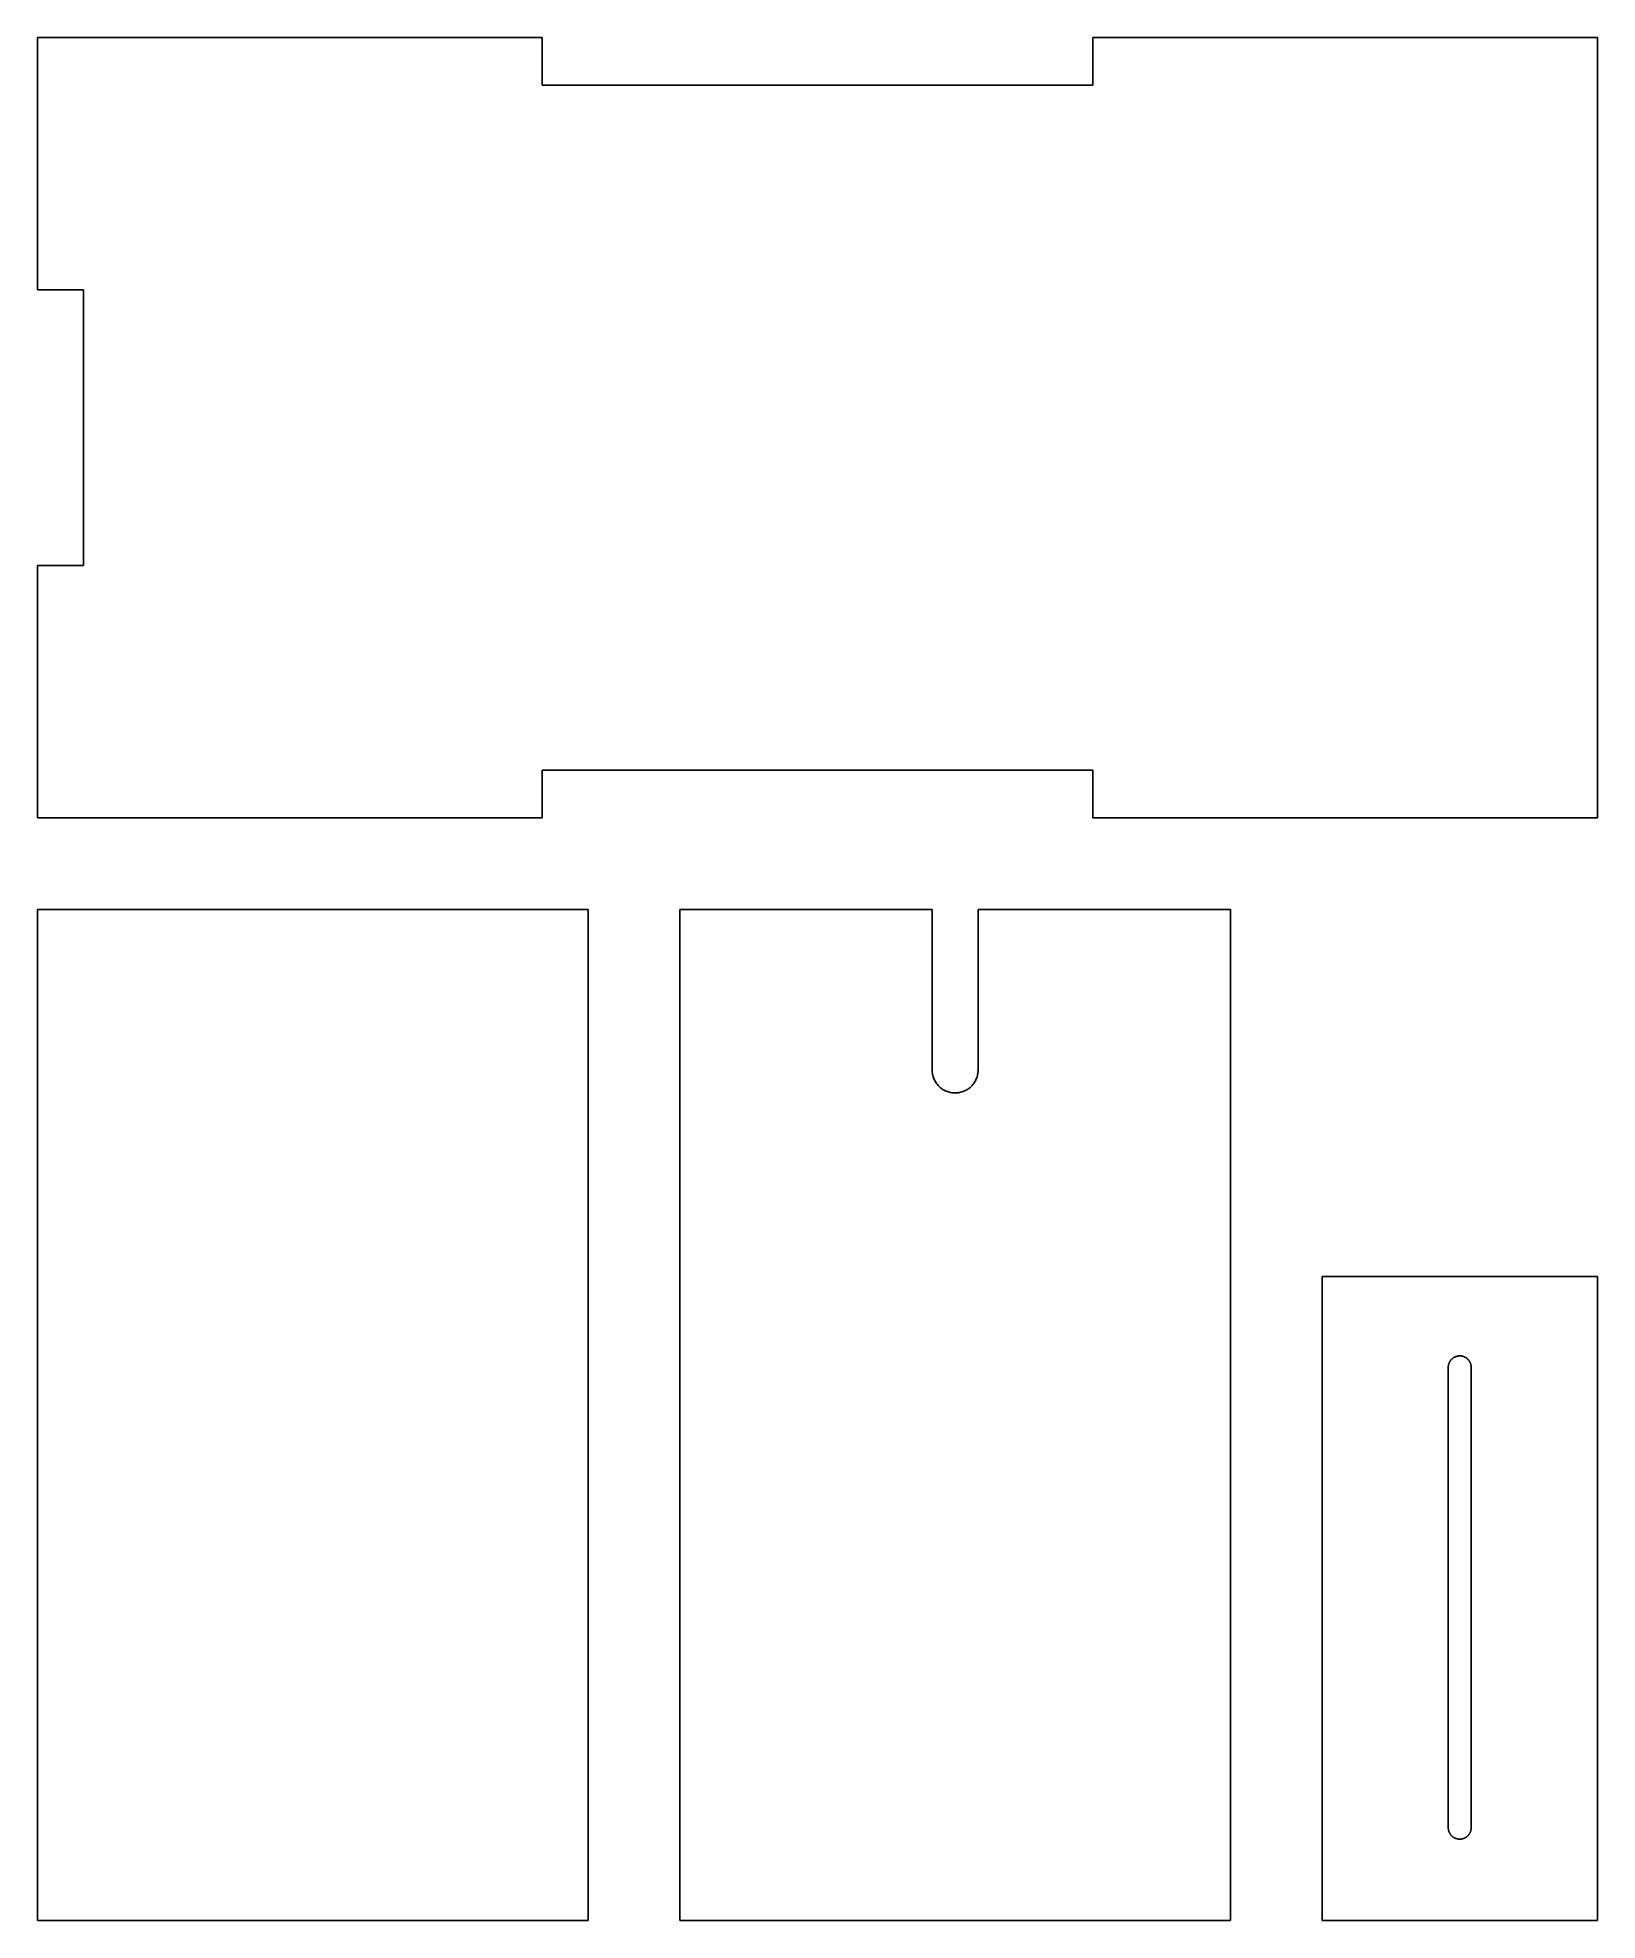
# Model space of a CAD drawing. Header units: metres. Extents: x 0 to 17, y 0 to 20.5.
import ezdxf

# ---------------------------------------------------------------- set-up
doc = ezdxf.new("R2010")
doc.units = ezdxf.units.M

msp = doc.modelspace()

# ---------------------------------------------------------------- linework, layer by layer
for p, q in [((5.499, 20.516), (0, 20.516)), ((0, 20.516), (0, 17.767)), ((5.499, 19.997), (5.499, 20.516)), ((17, 20.516), (11.501, 20.516)), ((11.501, 20.516), (11.501, 19.997)), ((17, 12.016), (17, 20.516)), ((11.501, 19.997), (5.499, 19.997)), ((0, 17.767), (0.497999, 17.767)), ((0.497999, 17.767), (0.497999, 14.765)), ((0.497999, 14.765), (0, 14.765)), ((0, 14.765), (0, 12.016)), ((5.499, 12.016), (5.499, 12.535)), ((5.499, 12.535), (11.501, 12.535)), ((11.501, 12.535), (11.501, 12.016)), ((0, 12.016), (5.499, 12.016)), ((11.501, 12.016), (17, 12.016)), ((6, 11.016), (0, 11.016)), ((0, 11.016), (0, 0)), ((6, 0), (6, 11.016)), ((9.75, 11.016), (7, 11.016)), ((7, 11.016), (7, 0)), ((9.75, 9.266), (9.75, 11.016)), ((13, 11.016), (10.25, 11.016)), ((10.25, 11.016), (10.25, 9.266)), ((13, 0), (13, 11.016)), ((9.7503, 9.25373), (9.75, 9.266)), ((9.7512, 9.2415), (9.7503, 9.25373)), ((9.75271, 9.22932), (9.7512, 9.2415)), ((10.2488, 9.2415), (10.2473, 9.22932)), ((10.2497, 9.25373), (10.2488, 9.2415)), ((10.25, 9.266), (10.2497, 9.25373)), ((9.7548, 9.21723), (9.75271, 9.22932)), ((9.75749, 9.20526), (9.7548, 9.21723)), ((9.76076, 9.19343), (9.75749, 9.20526)), ((9.76461, 9.18178), (9.76076, 9.19343)), ((9.76903, 9.17033), (9.76461, 9.18178)), ((9.774, 9.15911), (9.76903, 9.17033)), ((9.77952, 9.14815), (9.774, 9.15911)), ((9.78557, 9.13748), (9.77952, 9.14815)), ((9.79213, 9.12711), (9.78557, 9.13748)), ((9.7992, 9.11708), (9.79213, 9.12711)), ((9.80675, 9.1074), (9.7992, 9.11708)), ((9.81476, 9.09811), (9.80675, 9.1074)), ((9.82322, 9.08922), (9.81476, 9.09811)), ((9.83211, 9.08076), (9.82322, 9.08922)), ((9.8414, 9.07275), (9.83211, 9.08076)), ((9.85108, 9.0652), (9.8414, 9.07275)), ((9.86111, 9.05813), (9.85108, 9.0652)), ((9.87147, 9.05157), (9.86111, 9.05813)), ((9.88215, 9.04552), (9.87147, 9.05157)), ((9.89311, 9.04), (9.88215, 9.04552)), ((9.90433, 9.03503), (9.89311, 9.04)), ((9.91578, 9.03061), (9.90433, 9.03503)), ((9.92743, 9.02677), (9.91578, 9.03061)), ((10.0842, 9.03061), (10.0726, 9.02677)), ((10.0957, 9.03503), (10.0842, 9.03061)), ((10.1069, 9.04), (10.0957, 9.03503)), ((10.1178, 9.04552), (10.1069, 9.04)), ((10.1285, 9.05157), (10.1178, 9.04552)), ((10.1389, 9.05813), (10.1285, 9.05157)), ((10.1489, 9.0652), (10.1389, 9.05813)), ((10.1586, 9.07275), (10.1489, 9.0652)), ((10.1679, 9.08076), (10.1586, 9.07275)), ((10.1768, 9.08922), (10.1679, 9.08076)), ((10.1852, 9.09811), (10.1768, 9.08922)), ((10.1933, 9.1074), (10.1852, 9.09811)), ((10.2008, 9.11708), (10.1933, 9.1074)), ((10.2079, 9.12711), (10.2008, 9.11708)), ((10.2144, 9.13748), (10.2079, 9.12711)), ((10.2205, 9.14815), (10.2144, 9.13748)), ((10.226, 9.15911), (10.2205, 9.14815)), ((10.231, 9.17033), (10.226, 9.15911)), ((10.2354, 9.18178), (10.231, 9.17033)), ((10.2392, 9.19343), (10.2354, 9.18178)), ((10.2425, 9.20526), (10.2392, 9.19343)), ((10.2452, 9.21723), (10.2425, 9.20526)), ((10.2473, 9.22932), (10.2452, 9.21723)), ((9.93925, 9.02349), (9.92743, 9.02677)), ((9.95123, 9.0208), (9.93925, 9.02349)), ((9.96332, 9.01871), (9.95123, 9.0208)), ((9.9755, 9.0172), (9.96332, 9.01871)), ((9.98773, 9.0163), (9.9755, 9.0172)), ((10, 9.016), (9.98773, 9.0163)), ((10.0123, 9.0163), (10, 9.016)), ((10.0245, 9.0172), (10.0123, 9.0163)), ((10.0367, 9.01871), (10.0245, 9.0172)), ((10.0488, 9.0208), (10.0367, 9.01871)), ((10.0607, 9.02349), (10.0488, 9.0208)), ((10.0726, 9.02677), (10.0607, 9.02349)), ((17, 7.016), (14, 7.016)), ((14, 7.016), (14, 0)), ((17, 0), (17, 7.016)), ((15.375, 6.02907), (15.3751, 6.03213)), ((15.375, 6.026), (15.375, 6.02907)), ((15.375, 1.01), (15.375, 6.026)), ((15.3751, 6.03213), (15.3753, 6.0352)), ((15.3753, 6.0352), (15.3756, 6.03825)), ((15.3756, 6.03825), (15.3759, 6.0413)), ((15.3759, 6.0413), (15.3764, 6.04434)), ((15.3764, 6.04434), (15.3768, 6.04737)), ((15.3768, 6.04737), (15.3774, 6.05039)), ((15.3774, 6.05039), (15.378, 6.05339)), ((15.378, 6.05339), (15.3787, 6.05637)), ((15.3787, 6.05637), (15.3795, 6.05934)), ((15.3795, 6.05934), (15.3804, 6.06229)), ((15.3804, 6.06229), (15.3813, 6.06521)), ((15.3813, 6.06521), (15.3823, 6.06811)), ((15.3823, 6.06811), (15.3834, 6.07099)), ((15.3834, 6.07099), (15.3845, 6.07384)), ((15.3845, 6.07384), (15.3857, 6.07666)), ((15.3857, 6.07666), (15.387, 6.07944)), ((15.387, 6.07944), (15.3883, 6.0822)), ((15.3883, 6.0822), (15.3898, 6.08492)), ((15.3898, 6.08492), (15.3912, 6.08761)), ((15.3912, 6.08761), (15.3928, 6.09026)), ((15.3928, 6.09026), (15.3944, 6.09287)), ((15.3944, 6.09287), (15.3961, 6.09545)), ((15.3961, 6.09545), (15.3978, 6.09798)), ((15.3978, 6.09798), (15.3996, 6.10046)), ((15.3996, 6.10046), (15.4015, 6.1029)), ((15.4015, 6.1029), (15.4034, 6.1053)), ((15.4034, 6.1053), (15.4053, 6.10765)), ((15.4053, 6.10765), (15.4074, 6.10994)), ((15.4074, 6.10994), (15.4095, 6.11219)), ((15.4095, 6.11219), (15.4116, 6.11439)), ((15.4116, 6.11439), (15.4138, 6.11653)), ((15.4138, 6.11653), (15.4161, 6.11862)), ((15.4161, 6.11862), (15.4184, 6.12065)), ((15.4184, 6.12065), (15.4207, 6.12263)), ((15.4207, 6.12263), (15.4231, 6.12454)), ((15.4231, 6.12454), (15.4255, 6.1264)), ((15.4255, 6.1264), (15.428, 6.1282)), ((15.428, 6.1282), (15.4306, 6.12993)), ((15.4306, 6.12993), (15.4331, 6.13161)), ((15.4331, 6.13161), (15.4357, 6.13322)), ((15.4357, 6.13322), (15.4384, 6.13476)), ((15.4384, 6.13476), (15.4411, 6.13624)), ((15.4411, 6.13624), (15.4438, 6.13765)), ((15.4438, 6.13765), (15.4466, 6.139)), ((15.4466, 6.139), (15.4493, 6.14028)), ((15.4493, 6.14028), (15.4522, 6.14148)), ((15.4522, 6.14148), (15.455, 6.14262)), ((15.455, 6.14262), (15.4579, 6.14369)), ((15.4579, 6.14369), (15.4608, 6.14469)), ((15.4608, 6.14469), (15.4637, 6.14562)), ((15.4637, 6.14562), (15.4667, 6.14647)), ((15.4667, 6.14647), (15.4696, 6.14725)), ((15.4696, 6.14725), (15.4726, 6.14796)), ((15.4726, 6.14796), (15.4756, 6.1486)), ((15.4756, 6.1486), (15.4786, 6.14916)), ((15.4786, 6.14916), (15.4817, 6.14965)), ((15.4817, 6.14965), (15.4847, 6.15006)), ((15.4847, 6.15006), (15.4877, 6.1504)), ((15.4877, 6.1504), (15.4908, 6.15066)), ((15.4908, 6.15066), (15.4939, 6.15085)), ((15.4939, 6.15085), (15.4969, 6.15096)), ((15.4969, 6.15096), (15.5, 6.151)), ((15.5, 6.151), (15.5031, 6.15096)), ((15.5031, 6.15096), (15.5061, 6.15085)), ((15.5061, 6.15085), (15.5092, 6.15066)), ((15.5092, 6.15066), (15.5123, 6.1504)), ((15.5123, 6.1504), (15.5153, 6.15006)), ((15.5153, 6.15006), (15.5183, 6.14965)), ((15.5183, 6.14965), (15.5214, 6.14916)), ((15.5214, 6.14916), (15.5244, 6.1486)), ((15.5244, 6.1486), (15.5274, 6.14796)), ((15.5274, 6.14796), (15.5304, 6.14725)), ((15.5304, 6.14725), (15.5333, 6.14647)), ((15.5333, 6.14647), (15.5363, 6.14562)), ((15.5363, 6.14562), (15.5392, 6.14469)), ((15.5392, 6.14469), (15.5421, 6.14369)), ((15.5421, 6.14369), (15.545, 6.14262)), ((15.545, 6.14262), (15.5478, 6.14148)), ((15.5478, 6.14148), (15.5507, 6.14028)), ((15.5507, 6.14028), (15.5534, 6.139)), ((15.5534, 6.139), (15.5562, 6.13765)), ((15.5562, 6.13765), (15.5589, 6.13624)), ((15.5589, 6.13624), (15.5616, 6.13476)), ((15.5616, 6.13476), (15.5643, 6.13322)), ((15.5643, 6.13322), (15.5669, 6.13161)), ((15.5669, 6.13161), (15.5694, 6.12993)), ((15.5694, 6.12993), (15.572, 6.1282)), ((15.572, 6.1282), (15.5745, 6.1264)), ((15.5745, 6.1264), (15.5769, 6.12454)), ((15.5769, 6.12454), (15.5793, 6.12263)), ((15.5793, 6.12263), (15.5816, 6.12065)), ((15.5816, 6.12065), (15.5839, 6.11862)), ((15.5839, 6.11862), (15.5862, 6.11653)), ((15.5862, 6.11653), (15.5884, 6.11439)), ((15.5884, 6.11439), (15.5905, 6.11219)), ((15.5905, 6.11219), (15.5926, 6.10994)), ((15.5926, 6.10994), (15.5947, 6.10765)), ((15.5947, 6.10765), (15.5966, 6.1053)), ((15.5966, 6.1053), (15.5985, 6.1029)), ((15.5985, 6.1029), (15.6004, 6.10046)), ((15.6004, 6.10046), (15.6022, 6.09798)), ((15.6022, 6.09798), (15.6039, 6.09545)), ((15.6039, 6.09545), (15.6056, 6.09287)), ((15.6056, 6.09287), (15.6072, 6.09026)), ((15.6072, 6.09026), (15.6088, 6.08761)), ((15.6088, 6.08761), (15.6102, 6.08492)), ((15.6102, 6.08492), (15.6117, 6.0822)), ((15.6117, 6.0822), (15.613, 6.07944)), ((15.613, 6.07944), (15.6143, 6.07666)), ((15.6143, 6.07666), (15.6155, 6.07384)), ((15.6155, 6.07384), (15.6166, 6.07099)), ((15.6166, 6.07099), (15.6177, 6.06811)), ((15.6177, 6.06811), (15.6187, 6.06521)), ((15.6187, 6.06521), (15.6196, 6.06229)), ((15.6196, 6.06229), (15.6205, 6.05934)), ((15.6205, 6.05934), (15.6213, 6.05637)), ((15.6213, 6.05637), (15.622, 6.05339)), ((15.622, 6.05339), (15.6226, 6.05039)), ((15.6226, 6.05039), (15.6232, 6.04737)), ((15.6232, 6.04737), (15.6236, 6.04434)), ((15.6236, 6.04434), (15.6241, 6.0413)), ((15.6241, 6.0413), (15.6244, 6.03825)), ((15.6244, 6.03825), (15.6247, 6.0352)), ((15.6247, 6.0352), (15.6248, 6.03213)), ((15.6248, 6.03213), (15.625, 6.02907)), ((15.625, 6.02907), (15.625, 6.026)), ((15.625, 6.026), (15.625, 1.01)), ((15.375, 1.00693), (15.375, 1.01)), ((15.3751, 1.00387), (15.375, 1.00693)), ((15.3753, 1.0008), (15.3751, 1.00387)), ((15.3756, 0.997748), (15.3753, 1.0008)), ((15.3759, 0.994699), (15.3756, 0.997748)), ((15.3764, 0.991659), (15.3759, 0.994699)), ((15.3768, 0.98863), (15.3764, 0.991659)), ((15.3774, 0.985615), (15.3768, 0.98863)), ((15.378, 0.982612), (15.3774, 0.985615)), ((15.3787, 0.979628), (15.378, 0.982612)), ((15.3795, 0.976661), (15.3787, 0.979628)), ((15.3804, 0.973715), (15.3795, 0.976661)), ((15.3813, 0.970791), (15.3804, 0.973715)), ((15.3823, 0.96789), (15.3813, 0.970791)), ((15.3834, 0.965013), (15.3823, 0.96789)), ((15.3845, 0.962165), (15.3834, 0.965013)), ((15.3857, 0.959346), (15.3845, 0.962165)), ((15.387, 0.956556), (15.3857, 0.959346)), ((15.3883, 0.953799), (15.387, 0.956556)), ((15.3898, 0.951076), (15.3883, 0.953799)), ((15.3912, 0.948388), (15.3898, 0.951076)), ((15.3928, 0.945738), (15.3912, 0.948388)), ((15.3944, 0.943125), (15.3928, 0.945738)), ((15.3961, 0.940554), (15.3944, 0.943125)), ((15.3978, 0.938024), (15.3961, 0.940554)), ((15.3996, 0.935538), (15.3978, 0.938024)), ((15.4015, 0.933097), (15.3996, 0.935538)), ((15.4034, 0.930701), (15.4015, 0.933097)), ((15.4053, 0.928354), (15.4034, 0.930701)), ((15.4074, 0.926056), (15.4053, 0.928354)), ((15.4095, 0.923808), (15.4074, 0.926056)), ((15.4116, 0.921613), (15.4095, 0.923808)), ((15.4138, 0.91947), (15.4116, 0.921613)), ((15.4161, 0.917382), (15.4138, 0.91947)), ((15.4184, 0.91535), (15.4161, 0.917382)), ((15.4207, 0.913374), (15.4184, 0.91535)), ((15.4231, 0.911457), (15.4207, 0.913374)), ((15.4255, 0.909599), (15.4231, 0.911457)), ((15.428, 0.907802), (15.4255, 0.909599)), ((15.4306, 0.906067), (15.428, 0.907802)), ((15.4331, 0.904394), (15.4306, 0.906067)), ((15.4357, 0.902784), (15.4331, 0.904394)), ((15.4384, 0.901239), (15.4357, 0.902784)), ((15.4411, 0.89976), (15.4384, 0.901239)), ((15.4438, 0.898348), (15.4411, 0.89976)), ((15.4466, 0.897002), (15.4438, 0.898348)), ((15.4493, 0.895724), (15.4466, 0.897002)), ((15.4522, 0.894516), (15.4493, 0.895724)), ((15.455, 0.893376), (15.4522, 0.894516)), ((15.4579, 0.892307), (15.455, 0.893376)), ((15.4608, 0.89131), (15.4579, 0.892307)), ((15.4637, 0.890383), (15.4608, 0.89131)), ((15.4667, 0.889528), (15.4637, 0.890383)), ((15.4696, 0.888747), (15.4667, 0.889528)), ((15.4726, 0.888037), (15.4696, 0.888747)), ((15.4756, 0.887402), (15.4726, 0.888037)), ((15.4786, 0.886841), (15.4756, 0.887402)), ((15.4817, 0.886353), (15.4786, 0.886841)), ((15.4847, 0.88594), (15.4817, 0.886353)), ((15.4877, 0.885603), (15.4847, 0.88594)), ((15.4908, 0.88534), (15.4877, 0.885603)), ((15.4939, 0.885151), (15.4908, 0.88534)), ((15.4969, 0.885038), (15.4939, 0.885151)), ((15.5, 0.885), (15.4969, 0.885038)), ((15.5031, 0.885038), (15.5, 0.885)), ((15.5061, 0.885151), (15.5031, 0.885038)), ((15.5092, 0.88534), (15.5061, 0.885151)), ((15.5123, 0.885603), (15.5092, 0.88534)), ((15.5153, 0.88594), (15.5123, 0.885603)), ((15.5183, 0.886353), (15.5153, 0.88594)), ((15.5214, 0.886841), (15.5183, 0.886353)), ((15.5244, 0.887402), (15.5214, 0.886841)), ((15.5274, 0.888037), (15.5244, 0.887402)), ((15.5304, 0.888747), (15.5274, 0.888037)), ((15.5333, 0.889528), (15.5304, 0.888747)), ((15.5363, 0.890383), (15.5333, 0.889528)), ((15.5392, 0.89131), (15.5363, 0.890383)), ((15.5421, 0.892307), (15.5392, 0.89131)), ((15.545, 0.893376), (15.5421, 0.892307)), ((15.5478, 0.894516), (15.545, 0.893376)), ((15.5507, 0.895724), (15.5478, 0.894516)), ((15.5534, 0.897002), (15.5507, 0.895724)), ((15.5562, 0.898348), (15.5534, 0.897002)), ((15.5589, 0.89976), (15.5562, 0.898348)), ((15.5616, 0.901239), (15.5589, 0.89976)), ((15.5643, 0.902784), (15.5616, 0.901239)), ((15.5669, 0.904394), (15.5643, 0.902784)), ((15.5694, 0.906067), (15.5669, 0.904394)), ((15.572, 0.907802), (15.5694, 0.906067)), ((15.5745, 0.909599), (15.572, 0.907802)), ((15.5769, 0.911457), (15.5745, 0.909599)), ((15.5793, 0.913374), (15.5769, 0.911457)), ((15.5816, 0.91535), (15.5793, 0.913374)), ((15.5839, 0.917382), (15.5816, 0.91535)), ((15.5862, 0.91947), (15.5839, 0.917382)), ((15.5884, 0.921613), (15.5862, 0.91947)), ((15.5905, 0.923808), (15.5884, 0.921613)), ((15.5926, 0.926056), (15.5905, 0.923808)), ((15.5947, 0.928354), (15.5926, 0.926056)), ((15.5966, 0.930701), (15.5947, 0.928354)), ((15.5985, 0.933097), (15.5966, 0.930701)), ((15.6004, 0.935538), (15.5985, 0.933097)), ((15.6022, 0.938024), (15.6004, 0.935538)), ((15.6039, 0.940554), (15.6022, 0.938024)), ((15.6056, 0.943125), (15.6039, 0.940554)), ((15.6072, 0.945738), (15.6056, 0.943125)), ((15.6088, 0.948388), (15.6072, 0.945738)), ((15.6102, 0.951076), (15.6088, 0.948388)), ((15.6117, 0.953799), (15.6102, 0.951076)), ((15.613, 0.956556), (15.6117, 0.953799)), ((15.6143, 0.959346), (15.613, 0.956556)), ((15.6155, 0.962165), (15.6143, 0.959346)), ((15.6166, 0.965013), (15.6155, 0.962165)), ((15.6177, 0.96789), (15.6166, 0.965013)), ((15.6187, 0.970791), (15.6177, 0.96789)), ((15.6196, 0.973715), (15.6187, 0.970791)), ((15.6205, 0.976661), (15.6196, 0.973715)), ((15.6213, 0.979628), (15.6205, 0.976661)), ((15.622, 0.982612), (15.6213, 0.979628)), ((15.6226, 0.985615), (15.622, 0.982612)), ((15.6232, 0.98863), (15.6226, 0.985615)), ((15.6236, 0.991659), (15.6232, 0.98863)), ((15.6241, 0.994699), (15.6236, 0.991659)), ((15.6244, 0.997748), (15.6241, 0.994699)), ((15.6247, 1.0008), (15.6244, 0.997748)), ((15.6248, 1.00387), (15.6247, 1.0008)), ((15.625, 1.00693), (15.6248, 1.00387)), ((15.625, 1.01), (15.625, 1.00693)), ((0, 0), (6, 0)), ((7, 0), (13, 0)), ((14, 0), (17, 0))]:
    msp.add_line(p, q)

doc.saveas('drawing.dxf')
